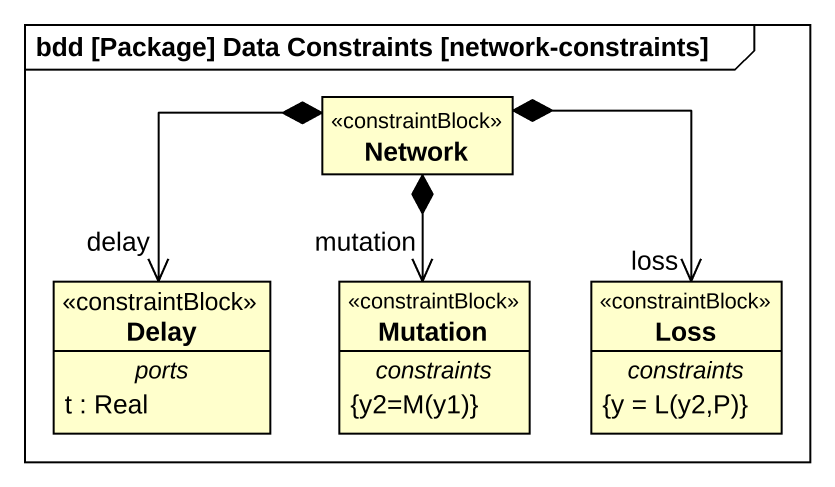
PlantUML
@startuml
mainframe bdd [Package] Data Constraints [network-constraints]
hide circle
hide empty members
class "Network" as Network_ <<constraintBlock>>
class Delay <<constraintBlock>> {
  -- ports --
  t : Real
}
class Mutation <<constraintBlock>> {
  -- constraints --
  {field} {y2=M(y1)}
}
class Loss <<constraintBlock>> {
  -- constraints --
  {field} {y = L(y2,P)}
}
Network_ *--> "delay" Delay
Network_ *--> "mutation" Mutation
Network_ *--> "loss" Loss
@enduml
